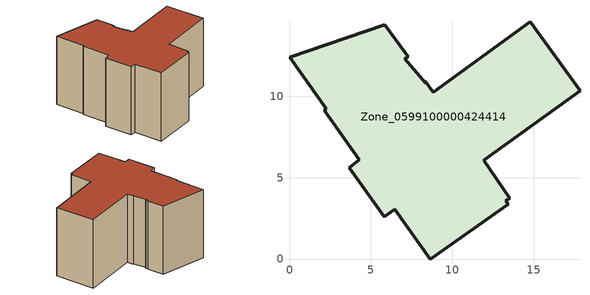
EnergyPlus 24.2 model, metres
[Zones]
Zone_0599100000424414
 floor ground (C_G): 7.07,12.29 8.36,10.79 8.35,10.91 8.83,10.24 14.78,14.56 17.84,10.35 11.94,6.05 13.51,3.72 13.28,3.57 13.42,3.36 8.64,0 6.45,3.05 5.82,2.6 3.68,5.6 4.28,6.1 2.13,9.12 2.27,9.22 0,12.4 5.84,14.39 7.09,12.67 7.28,12.41 z0
 wall outside (C_F): 17.84,10.35 14.78,14.56 8.83,10.24 8.35,10.91 8.36,10.79 7.07,12.29 7.28,12.41 7.09,12.67 5.84,14.39 0,12.4 2.27,9.22 2.13,9.12 4.28,6.1 3.68,5.6 5.82,2.6 6.45,3.05 8.64,0 13.42,3.36 13.28,3.57 13.51,3.72 11.94,6.05 17.84,10.35 z0:9.39
 roof outside (C_R): 8.36,10.79 7.07,12.29 7.28,12.41 7.09,12.67 5.84,14.39 0,12.4 2.27,9.22 2.13,9.12 4.28,6.1 3.68,5.6 5.82,2.6 6.45,3.05 8.64,0 13.42,3.36 13.28,3.57 13.51,3.72 11.94,6.05 17.84,10.35 14.78,14.56 8.83,10.24 8.35,10.91 z9.39
[BUILDING]
Pand.0599100000424414: North Axis=0; Terrain=City; Loads Convergence Tolerance Value=0.04; Temperature Convergence Tolerance Value=0.4; Solar Distribution=FullExterior; Maximum Number of Warmup Days=25; Minimum Number of Warmup Days=1
[Site:Location]
Rotterdam.The.Hague.AP_ZH_NLD Design_Conditions: Latitude=51.96; Longitude=4.45; Time Zone=1; Elevation=-4.5
[SITE:GROUNDTEMPERATURE:BUILDINGSURFACE]
18, 18, 18, 18, 18, 18, 18, 18, 18, 18, 18, 18
[MATERIAL] Thermal Absorptance=0.9; Solar Absorptance=0.7; Visible Absorptance=0.7
Name | Roughness | Thickness | Conductivity | Density | Specific Heat
G.D.1992-2005 | MediumSmooth | 0.15 | 0.06 | 540 | 1210
F.D.1992-2005 | Rough | 0.3 | 0.12 | 1920 | 840
R.D.1992-2005 | MediumRough | 0.2 | 0.08 | 1500 | 1000
[CONSTRUCTION]
C_G: G.D.1992-2005
C_F: F.D.1992-2005
C_R: R.D.1992-2005
[ZONE]
Zone_0599100000424414: Type=1; Multiplier=1; Ceiling Height=Autocalculate; Volume=Autocalculate; Floor Area=autocalculate; Part of Total Floor Area=Yes
[ZONEINFILTRATION:DESIGNFLOWRATE]
Infil_Zone_0599100000424414: Zone or ZoneList or Space or SpaceList=Zone_0599100000424414; Schedule=AlwaysOn; Design Flow Rate Calculation Method=Flow/Area; Flow Rate per Floor Area=0.0021; Constant Term Coefficient=1; Temperature Term Coefficient=0; Velocity Term Coefficient=0; Velocity Squared Term Coefficient=0
[HVACTEMPLATE:ZONE:IDEALLOADSAIRSYSTEM]
Zone_0599100000424414: Maximum Heating Supply Air Temperature=50; Minimum Cooling Supply Air Temperature=13; Maximum Heating Supply Air Humidity Ratio=0.0156; Minimum Cooling Supply Air Humidity Ratio=0.0077; Heating Limit=NoLimit; Cooling Limit=NoLimit; Dehumidification Control Type=ConstantSensibleHeatRatio; Cooling Sensible Heat Ratio=0.7; Dehumidification Setpoint=60; Humidification Control Type=None; Humidification Setpoint=30; Outdoor Air Method=None; Outdoor Air Flow Rate per Person=0.00944; Outdoor Air Flow Rate per Zone Floor Area=0; Outdoor Air Flow Rate per Zone=0; Demand Controlled Ventilation Type=None; Outdoor Air Economizer Type=NoEconomizer; Heat Recovery Type=None; Sensible Heat Recovery Effectiveness=0.7; Latent Heat Recovery Effectiveness=0.65
[ZONECONTROL:THERMOSTAT]
ThermostatControl_Zone_0599100000424414: Zone or ZoneList=Zone_0599100000424414; Control Type Schedule=DualSetpointControlType; Control 1=Thermostat_Zone_0599100000424414; Temperature Difference Between Cutout And Setpoint=0
[THERMOSTATSETPOINT:DUALSETPOINT]
Thermostat_Zone_0599100000424414: Heating Setpoint Temperature Schedule=HeatingSetpoint_Zone_0599100000424414; Cooling Setpoint Temperature Schedule=CoolingSetpoint_Zone_0599100000424414
[SCHEDULE:COMPACT]
HeatingSetpoint_Zone_0599100000424414: Through: 12/31, For: AllDays, Until: 24:00, 21
CoolingSetpoint_Zone_0599100000424414: Through: 12/31, For: AllDays, Until: 24:00, 24
DualSetpointControlType: Through: 12/31, For: AllDays, Until: 24:00, 4
AlwaysOn: Through: 12/31, For: AllDays, Until: 24:00, 1
